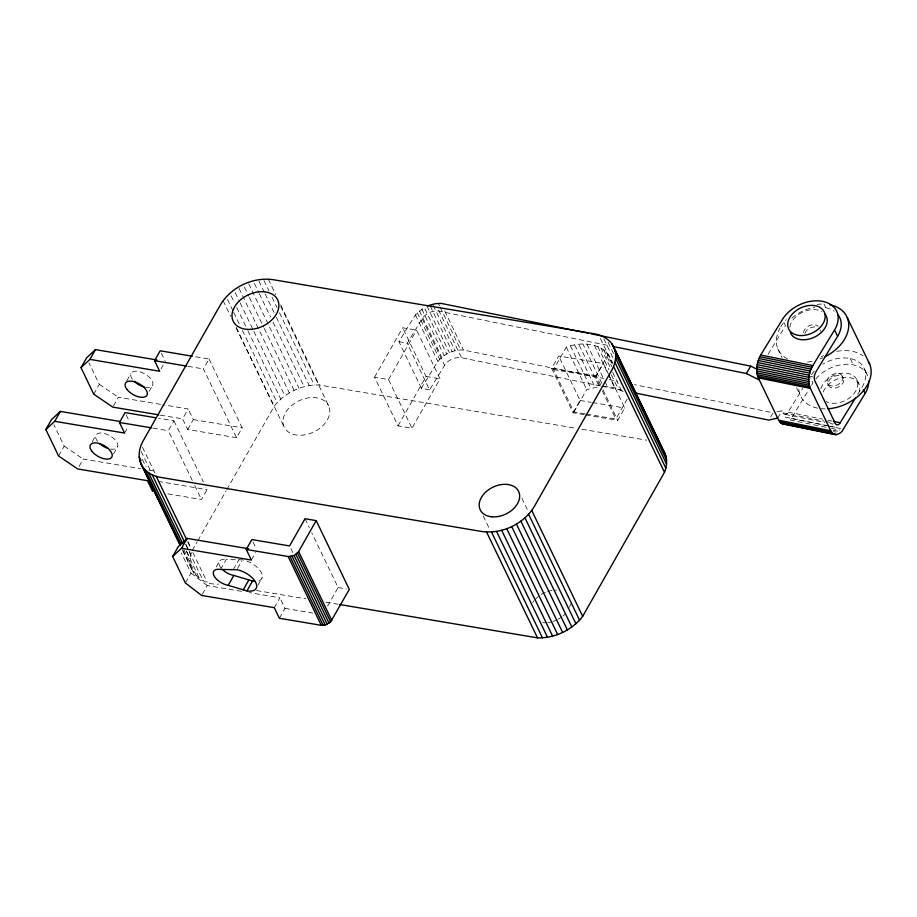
<?xml version="1.0" encoding="UTF-8"?>
<svg xmlns="http://www.w3.org/2000/svg" width="917" height="917" viewBox="0 0 917 917"><rect width="100%" height="100%" fill="white"/><g stroke="black" fill="none" stroke-linecap="round" stroke-linejoin="round"><path stroke-width="0.69" stroke-dasharray="4.58 3.44" d="M191.538 552.596C184.363 569.606 201.763 585.55 218.464 584.106M58.585 455.99L64.201 446.109L53.897 424.686M93.717 394.161L99.311 384.315L88.995 362.891M92.227 441.788L95.735 435.609M126.764 380.899L130.971 373.483M79.045 466.455L83.264 459.039L140.519 468.69M113.467 405.876L118.373 397.256L161.667 404.546M124.552 433.065L128.059 426.886M161.06 368.794L163.169 365.092M113.49 454.018L117.697 446.602M149.162 391.33L152.669 385.151M192.249 480.405L168.338 430.715L173.955 420.823L158.595 418.232M209.065 359.028L242.18 427.826L236.563 437.718L203.448 368.921L209.065 359.028L193.705 356.449M236.563 437.718L187.676 429.488L182.586 418.897L188.203 409.016L163.066 404.775M187.676 429.488L193.292 419.596L188.203 409.016M167.937 493.862L201.453 499.513L207.07 489.621L205.844 487.076M192.226 550.544L197.166 541.855M197.866 540.606L226.075 490.95M226.786 489.712L274.045 406.529C284.545 392.774 301.899 384.475 319.208 384.991L576.14 428.273M185.383 582.971L191 573.091L181.291 552.928M216.229 566.947L219.037 562.006M202.348 594.205L207.265 585.55L243.578 591.671M220.584 569.446L226.201 559.565L242.386 559.863A16.437 8.264 29.6 0 1 260.348 570.924A16.437 8.264 29.6 0 1 257.035 581.195M233.319 569.491L238.936 559.611M237.469 568.506L241.675 561.089M251.35 560.046L255.556 552.63M374.572 377.196L402.655 327.759L416.616 330.109L440.057 378.801L411.962 428.239L398.001 425.878L374.572 377.196L388.533 379.546L411.962 428.239M257.906 585.184L262.113 577.767M388.533 379.546L416.616 330.109M274.275 607.673L279.891 597.781L249.16 592.611M279.364 618.253L284.981 608.372L279.891 597.781M398.001 425.878L426.084 376.451L402.655 327.759M327.61 606.068L338.132 587.533L311.769 532.754M584.221 414.69L573.056 412.799L551.667 368.336L558.694 355.991L603.386 363.522L608.269 373.689M585.115 413.854L573.939 411.974L553.57 369.631L566.316 347.222C582.616 340.654 607.455 343.222 612.545 363.258M573.056 412.799L580.094 400.442L558.694 355.991M573.939 411.974L586.697 389.553L599.214 386.63L578.833 344.288M599.787 385.667L595.465 376.692L608.223 354.271M600.624 384.773L596.348 375.867L603.386 363.522M586.513 414.094L615.846 419.035L627.182 399.101M585.619 414.931L617.714 420.376L624.752 408.031L608.877 374.961M777.043 411.882L782.144 410.736L783.164 412.856A6.453 3.381 -78.5 0 0 787.76 412.707L802.684 388.441M825.896 427.253L790.248 420.009L808.622 390.023M811.522 385.266L812.966 382.893L810.536 377.838M600.417 385.931L461.56 357.756A13.147 9.204 -25.7 0 0 444.585 365.344L429.58 389.885L407.159 343.313L422.175 318.784A13.147 9.204 -25.7 0 1 439.14 311.184L610.252 345.904M429.58 389.885L421.35 388.223L436.354 363.682C442.097 354.776 452.906 349.434 463.463 350.042L603.615 378.412M768.114 354.237L785.514 325.764L783.68 321.947M770.647 416.937L773.203 412.753L634.449 384.659M777.65 418.072L782.144 410.736M857.704 394.264L862.06 387.146A31.247 21.882 -25.7 0 0 857.406 361.183A31.247 21.882 -25.7 0 0 822.778 364.164M421.35 388.223L398.929 341.651L415.401 314.886L424.307 307.459L446.717 354.031M811.453 374.617L814.491 370.697M623.159 391.548L614.791 387.708L603.317 386.355L582.948 344.024M551.667 368.336L596.348 375.867M553.57 369.631L595.465 376.692M426.084 376.451L440.057 378.801M581.791 429.225L646.726 440.16M188.088 366.33L203.448 368.921M193.292 419.596L242.18 427.826M152.979 428.124L168.338 430.715M148.898 470.1L153.093 470.811L154.228 473.161M158.183 481.391L207.07 489.621M338.132 587.533L346.511 588.943M256.577 590.525L305.991 598.847M325.753 602.182L338.465 604.314M284.981 608.372L312.915 613.072M580.094 400.442L591.259 402.345M592.646 402.574L624.752 408.031M160.246 415.126L182.586 418.897M810.124 376.279L812.863 376.83M788.196 412.169L822.492 419.115M827.971 420.227L832.086 421.063M783.164 412.856L824.303 421.19M825.678 421.476L833.908 423.138M785.021 414.392L824.784 422.45M830.275 423.562L833.014 424.124M609.22 379.546L617.634 381.254M785.204 417.086L829.083 425.981M830.458 426.256L837.313 427.654M791.256 418.519L826.916 425.74M828.28 426.015L842.001 428.801M831.387 428.365L839.605 430.039M398.929 341.651L407.159 343.313M833.037 430.222L838.516 431.334M833.266 431.575L836.006 432.136M601.816 386.217L622.849 390.493M99.311 384.315L118.373 397.256M64.201 446.109L83.264 459.039M191 573.091L207.265 585.55M857.04 380.131L859.08 384.361M842.471 376.371A8.219 5.754 -25.7 0 1 833.129 386.023A8.219 5.754 -25.7 0 1 829.312 376.807A8.219 5.754 -25.7 0 1 842.471 376.371L843.48 378.492A8.219 5.754 -25.7 0 1 834.149 388.132A8.219 5.754 -25.7 0 1 830.332 378.916A8.219 5.754 -25.7 0 1 843.48 378.492M827.466 383.1L828.487 385.209M777.811 348.758L782.052 357.561M796.609 387.753L800.243 395.296M608.086 342.236L614.298 355.143M603.879 338.923L613.198 358.283M600.475 338.671L612.281 363.189M606.16 351.91L612.327 364.737M603.718 349.813L611.742 366.491M600.922 348.013L612.04 371.11M612.648 372.394L621.302 390.344M597.815 346.523L608.922 369.62M611.398 374.755L618.184 388.865M594.422 345.377L608.005 373.597M608.613 374.881L614.791 387.708M586.937 344.116L604.234 380.039M604.853 381.323L607.318 386.447M602.263 390.802L615.846 419.035M574.661 344.918L595.041 387.261M570.477 345.904L590.857 388.235M566.316 347.222L586.697 389.553M438.315 303.401L439.53 305.923M440.137 307.184L460.735 349.973M438.532 309.935L461.56 357.756M433.248 305.441L455.05 350.752M430.394 306.267L452.207 351.578M521.819 498.149L528.65 512.351M426.99 306.106L449.41 352.678M421.763 309.04L444.183 355.613M419.424 310.829L441.834 357.401M422.175 318.784L444.585 365.344M417.315 312.8L439.724 359.372M415.401 314.886L437.89 361.47M483.225 515.973L490.056 530.164M268.268 279.146L275.73 294.644M280.694 304.971L319.208 384.991M280.808 306.416L328.641 405.807A24.656 17.251 -25.7 0 1 301.578 435.22A24.656 17.251 -25.7 0 1 288.878 408.168A24.656 17.251 -25.7 0 1 328.641 405.807M263.97 280.476L268.933 290.804M272.04 297.257L277.014 307.585M279.502 312.743L314.29 385.025M258.903 281.049L264.497 292.661M265.116 293.956L275.673 315.895M276.292 317.19L309.224 385.598M254.41 283.433L258.766 292.466M259.385 293.761L270.561 316.995M273.048 322.154L304.112 386.699M248.713 283.754L299.034 388.304M244.392 287.124L248.736 296.168M249.367 297.452L263.649 327.14M264.268 328.435L294.093 390.39M239.039 288.362L289.348 392.923M235.21 292.592L239.555 301.624M240.174 302.919L253.218 330.028M253.849 331.312L284.9 395.857M231.13 295.87L234.236 302.335M236.724 307.493L247.281 329.432M247.899 330.728L280.831 399.136M227.485 299.458L233.078 311.069M233.697 312.365L239.91 325.271M242.397 330.429L277.186 402.723M236.265 327.598L284.098 426.99M223.106 300.684L230.557 316.182M236.15 327.793L274.045 406.529M305.029 518.735L309.316 527.653M290.804 548.469L293.257 553.57M253 541.924L256.393 548.985M161.312 353.148L165.278 361.378M173.955 420.823L203.391 481.975M194.702 485.494L201.453 499.513M142.525 447.278L154.95 473.092M187.87 541.511L190.977 547.965M187.916 542.188L190.404 547.357M192.879 552.515L207.173 582.203M126.214 414.942L129.606 422.003M141.161 451.393L150.48 470.753M185.899 544.331L190.862 554.659M185.75 544.515L203.138 580.667M142.318 459.337L146.055 467.085M186.426 550.991L190.163 558.728M186.506 551.53L199.551 578.638M183.904 549.787L196.479 576.163M182.666 549.707L193.957 573.274M182.712 550.67L192.031 570.03M864.502 369.092L867.551 375.431M823.97 303.917L825.804 307.734M850.242 358.524L853.291 364.851M603.065 389.863L617.714 420.376M444.722 310.955L463.463 350.042M570.454 603.971A21.309 14.913 -25.7 0 1 569.572 607.169M565.663 613.335A21.309 14.913 -25.7 0 1 562.774 616.098M561.708 616.935A21.309 14.913 -25.7 0 1 558.212 619.17M556.974 619.8A21.309 14.913 -25.7 0 1 553.111 621.371M551.793 621.772A21.309 14.913 -25.7 0 1 547.816 622.563M546.521 622.689A21.309 14.913 -25.7 0 1 542.704 622.654M532.754 602.572A21.309 14.913 -25.7 0 1 534.21 600.532M535.047 599.558A21.309 14.913 -25.7 0 1 546.291 591.981M547.598 591.522A21.309 14.913 -25.7 0 1 556.768 590.158M132.335 379.191A12.334 6.201 29.6 0 1 136.816 371.225A12.334 6.201 29.6 0 1 152.176 380.853A12.334 6.201 29.6 0 1 145.024 387.134M97.592 441.455A12.334 6.201 29.6 0 1 101.134 432.984A12.334 6.201 29.6 0 1 116.814 442.177A12.334 6.201 29.6 0 1 110.533 449.043M220.894 567.852A12.334 6.201 29.6 0 1 226.201 559.565M815.843 378.916A31.247 21.882 -25.7 0 1 846.311 364.267A31.247 21.882 -25.7 0 1 868.261 377.609M820.818 388.774A19.727 13.812 -25.7 0 1 846.574 373.219A19.727 13.812 -25.7 0 1 854.644 392.797A19.727 13.812 -25.7 0 1 826.091 401.554M789.835 327.323A19.727 13.812 -25.7 0 1 802.352 312.319A19.727 13.812 -25.7 0 1 821.953 311.608M791.944 318.107A31.224 21.87 -25.8 0 1 814.754 307.459M825.781 307.711A31.224 21.87 -25.8 0 1 834.172 311.15M823.179 392.017A19.727 13.812 -25.7 0 1 846.104 377.311A19.727 13.812 -25.7 0 1 859.298 391.834M803.659 332.86A8.219 5.754 -25.7 0 1 809.275 325.673A8.219 5.754 -25.7 0 1 818.147 326.372M825.14 408.879A38.067 26.65 -25.7 0 1 821.288 408.707M817.632 408.168A38.067 26.65 -25.7 0 1 798.787 388.384M820.944 356.988A38.067 26.65 -25.7 0 1 823.477 355.681M836.797 351.337A38.067 26.65 -25.7 0 1 863.149 355.922M822.744 357.836A38.067 26.65 -25.7 0 1 820.13 358.925M812.061 361.332A38.067 26.65 -25.7 0 1 805.321 362.261M787.565 358.994A38.067 26.65 -25.7 0 1 780.046 328.022M780.768 326.773A38.067 26.65 -25.7 0 1 786.339 319.643M817.081 304.387A38.067 26.65 -25.7 0 1 824.945 304.123M820.039 329.833A8.219 5.754 -25.7 0 1 820.348 331.324M804.943 333.444A8.219 5.754 -25.7 0 1 816.279 327.06"/><path stroke-width="1.38" d="M180.225 545.5L141.092 464.185C137.561 456.586 139.246 447.656 143.281 440.618L220.516 304.673C231.107 287.17 252.702 276.831 272.979 279.651L594.205 333.765C602.182 335.083 610.149 339.439 613.748 346.97L664.687 452.815C667.542 458.97 667.003 466.134 664.493 472.301L582.685 616.316C572.174 630.071 554.819 638.37 537.511 637.854L339.875 604.555M141.092 464.185C144.703 471.716 152.658 476.072 160.635 477.39L481.861 531.505C502.138 534.324 523.733 523.985 534.324 506.482L611.559 370.537C615.594 363.499 617.279 354.57 613.748 346.97M784.471 424.078L781.192 423.31L778.671 420.204L758.29 377.861C755.276 370.468 756.869 361.791 760.709 355.005L782.453 319.414A31.235 21.859 -25.7 0 1 822.744 301.384A31.235 21.859 -25.7 0 1 834.55 329.971L837.599 336.321L815.866 371.924A6.579 3.45 -78.5 0 0 814.663 380.475L835.272 423.413A6.453 3.381 -78.5 0 0 839.88 423.264L855.538 397.818M868.743 381.105A31.247 21.882 -25.7 0 1 865.109 393.485L843.376 429.076C841.382 434.28 833.175 437.317 830.779 430.772L810.399 388.43C807.384 381.048 808.977 372.359 812.817 365.574L834.55 329.971M152.566 491.283L147.477 480.691L77.647 468.931L58.585 455.99L45.85 429.534L51.467 419.642L60.339 411.412L120.391 421.533M158.847 414.885L112.768 407.102L93.717 394.161L81.028 367.614L86.576 357.848L95.448 349.618L156.899 359.968M45.85 429.534L54.722 421.304L60.339 411.412M81.028 367.614L89.9 359.384L95.448 349.618M54.722 421.304L124.552 433.065L119.462 422.473L125.079 412.593L155.798 417.762M89.9 359.384L159.661 371.27L154.56 360.69L160.177 350.798L192.306 356.209M172.648 556.516L181.52 548.286L251.35 560.046L246.249 549.455L251.866 539.574L289.577 545.924L305.029 518.735L316.193 520.615L349.308 589.413L330.613 621.875L325.226 625.073L321.259 625.314L279.364 618.253L274.275 607.673L201.648 595.442L185.383 582.971L172.648 556.516L178.265 546.624L187.137 538.394L248.587 548.744M181.52 548.286L187.137 538.394M228.218 585.333L246.948 590.915A16.437 8.264 29.6 0 0 255.82 582.685A16.437 8.264 29.6 0 0 236.769 569.744L220.584 569.446A12.334 6.201 29.6 0 0 213.925 575.624A12.334 6.201 29.6 0 0 228.218 585.333L233.835 575.44L252.565 581.023A16.437 8.264 29.6 0 0 254.926 581.275M243.165 589.94L248.782 580.06M246.948 590.915L252.565 581.023M246.249 549.455L288.156 556.516L294.116 555.542L298.644 551.518L316.193 520.615M613.06 346.477L746.312 373.517L750.805 366.17L756.72 369.104M427.93 305.739L435.495 303.642L441.1 303.389L588.244 333.215M777.65 418.072L768.721 420.089L635.481 393.049M154.56 360.69L186.69 366.101M119.462 422.473L151.58 427.884M760.709 355.005L812.817 365.574M759.769 356.702L811.877 367.27M758.932 358.536L811.041 369.115M758.221 360.507L810.33 371.076M757.637 362.559L809.745 373.127M757.19 364.657L809.298 375.236M756.892 366.777L809 377.357M591.041 333.788L750.805 366.17M756.743 368.886L808.851 379.455M756.754 370.927L808.863 381.495M756.915 372.875L809.023 383.444M757.236 374.698L809.344 385.278M757.694 376.371L809.803 386.951M758.29 377.861L810.399 388.43M833.461 421.339L840.316 422.726M778.671 420.204L830.779 430.772M779.404 421.465L831.513 432.045M780.241 422.508L832.361 433.088M781.192 423.31L836.579 434.658M782.224 423.837L835.433 434.669M746.312 373.517L759.31 379.97M662.773 449.571L664.687 452.815M847.262 317.637L869.694 364.164M611.834 343.726L662.143 448.287M615.032 350.512L665.971 456.357M615.662 354.306L666.602 460.151M615.628 358.272L666.567 464.117M614.917 362.341L665.857 468.186M613.553 366.456L664.493 472.301M531.734 510.471L582.685 616.316M528.593 514.277L579.533 620.121M524.96 517.864L575.899 623.709M520.879 521.143L571.818 626.987M516.431 524.077L567.371 629.922M511.686 526.61L562.625 632.455M506.746 528.696L557.685 634.541M501.668 530.301L552.607 636.146M496.555 531.402L547.495 637.246M491.501 531.975L542.44 637.819M486.572 532.009L537.511 637.854M298.644 551.518L331.759 620.316M297.498 553.077L330.613 621.875M295.95 554.441L329.065 623.239M294.116 555.542L327.231 624.339M292.11 556.275L325.226 625.073M290.081 556.608L323.185 625.405M288.156 556.516L321.259 625.314M156.234 476.359L186.667 539.609M152.199 474.823L184.5 541.936M148.611 472.794L182.781 543.781M139.178 456.849L141.046 460.724M145.528 470.306L180.947 543.884M139.808 460.643L141.665 464.506M143.006 467.429L180.282 544.87M863.275 389.679L865.109 393.485M144.084 386.917A12.334 6.201 29.6 0 1 134.18 381.3M107.69 448.321A12.334 6.201 29.6 0 1 99.552 443.553M233.835 575.44A12.334 6.201 29.6 0 1 222.854 569.938M837.874 314.588A31.235 21.859 -25.7 0 1 837.599 336.321M824.876 314.015A19.727 13.812 -25.7 0 1 815.385 336.677A19.727 13.812 -25.7 0 1 790.294 332.241M868.433 361.676A38.067 26.65 -25.7 0 1 862.863 391.433A38.067 26.65 -25.7 0 1 827.753 408.799M829.874 304.765A38.067 26.65 -25.7 0 1 848.649 327.186A38.067 26.65 -25.7 0 1 825.3 356.61M250.639 329.375A24.656 17.251 -25.7 0 0 277.702 299.962A24.656 17.251 -25.7 0 0 237.939 302.323A24.656 17.251 -25.7 0 0 250.639 329.375M491.764 516.81A21.309 14.913 -25.7 0 0 519.481 494.045A21.309 14.913 -25.7 0 0 486.996 490.962A21.309 14.913 -25.7 0 0 491.764 516.81M126.718 389.083A12.334 6.201 29.6 0 0 146.021 396.304A12.334 6.201 29.6 0 0 135.876 382.229A12.334 6.201 29.6 0 0 126.718 389.083M91.975 451.347A12.334 6.201 29.6 0 0 111.209 457.858A12.334 6.201 29.6 0 0 100.125 443.782A12.334 6.201 29.6 0 0 91.975 451.347M801.309 335.565A19.727 13.812 -25.7 0 0 824.635 312.903A19.727 13.812 -25.7 0 0 793.4 312.915A19.727 13.812 -25.7 0 0 801.309 335.565"/></g></svg>
